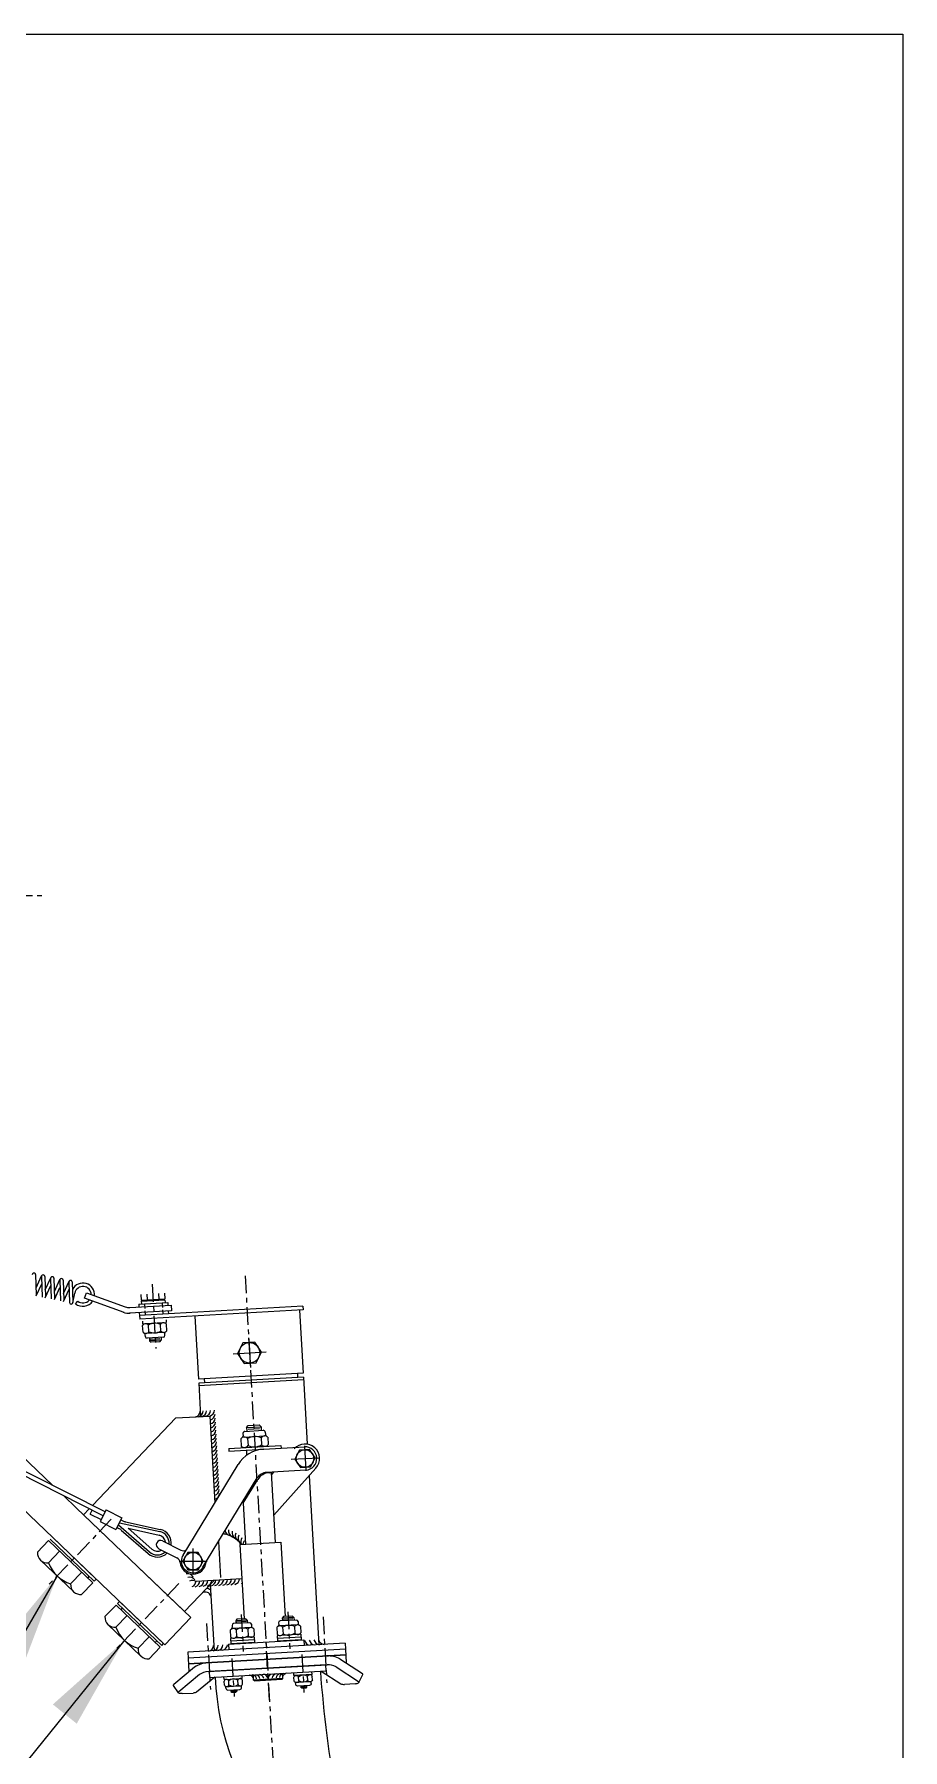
# Model space of a CAD drawing. Extents: x 0 to 267, y -90 to 34.
# Drawn here: x 248.34 to 266.96, y -67.1 to -30.31 of the extents above; entities that cross this region are included whole.
import ezdxf

# ---------------------------------------------------------------- set-up
doc = ezdxf.new("R2010")
doc.units = 0
doc.header["$LTSCALE"] = 0.3
doc.header["$MEASUREMENT"] = 0
doc.linetypes.add('CENTER', pattern=[2, 1.25, -0.25, 0.25, -0.25])
doc.linetypes.add('HIDDEN', pattern=[0.375, 0.25, -0.125])
doc.layers.get('0').update_dxf_attribs({"linetype": 'CONTINUOUS'})
for name, color, linetype in [('1', 1, 'CONTINUOUS'), ('HW', 6, 'CONTINUOUS'), ('NOTES', 2, 'CONTINUOUS')]:
    doc.layers.add(name, color=color, linetype=linetype)
doc.styles.add('ROMANS', font='ROMANS.shx')
doc.dimstyles.new('FRACTION', dxfattribs={"dimtxt": 0.125, "dimasz": 0.15, "dimexe": 0.12, "dimexo": 0.12, "dimgap": 0.05, "dimtad": 0, "dimtih": 1, "dimtoh": 1, "dimdec": 4, "dimzin": 4, "dimdsep": 46, "dimlunit": 5, "dimtxsty": 'ROMANS', "dimcen": 0.09, "dimclrd": 6, "dimclre": 6, "dimclrt": 256, "dimadec": 0, "dimazin": 0, "dimtfac": 0.72, "dimtdec": 4, "dimtofl": 0, "dimtmove": 0, "dimatfit": 3, "dimfxl": 1, "dimfrac": 2, "dimtolj": 1, "dimtzin": 4, "dimarcsym": 0})

# ---------------------------------------------------------------- blocks, each defined once
blk = doc.blocks.new('WELD')
at = {"layer": '1', "color": 41}
blk.add_arc((0.074, 0), 0.101, 141.8699, 218.1301, dxfattribs=at)
blk = doc.blocks.new('AN365-832e')
at = {"layer": 'HW'}
for p, q in [((-0.196, 0.121), (-0.196, 0.034)), ((-0.168, 0.189), (-0.168, 0.151)), ((-0.098, 0.155), (-0.147, 0.155)), ((0.127, 0.23), (-0.127, 0.23)), ((0.098, 0.155), (-0.098, 0.155)), ((-0.098, 0.121), (-0.098, 0.034)), ((-0.042, 0.284), (-0.062, 0.264)), ((-0.062, 0.23), (-0.062, 0.264)), ((0.042, 0.284), (-0.042, 0.284)), ((0.062, 0.264), (0.042, 0.284)), ((0.062, 0.23), (0.062, 0.264)), ((0.147, 0.155), (0.098, 0.155)), ((0.098, 0.121), (0.098, 0.034)), ((0.168, 0.189), (0.168, 0.151)), ((0.196, 0.121), (0.196, 0.034))]:
    blk.add_line(p, q, dxfattribs=at)
at = {"layer": 'HW', "color": 41}
for p, q in [((0.062, 0.244), (-0.062, 0.244)), ((0.042, 0.264), (-0.042, 0.264))]:
    blk.add_line(p, q, dxfattribs=at)
at = {"layer": 'HW'}
for centre, radius, start, end in [((-0.147, 0.103), 0.0524, 20.57, 159.43), ((-0.147, 0.052), 0.0524, 200.57, 339.43), ((-0.127, 0.189), 0.0408, 90, 180), ((0, -0.003), 0.159, 51.7868, 128.2132), ((0, 0.159), 0.159, 231.7868, 308.2132), ((0.147, 0.103), 0.0524, 20.57, 159.43), ((0.147, 0.052), 0.0524, 200.57, 339.43), ((0.127, 0.189), 0.0408, 0, 90)]:
    blk.add_arc(centre, radius, start, end, dxfattribs=at)

msp = doc.modelspace()

# ---------------------------------------------------------------- linework, layer by layer
at = {"color": 41}
for p, q in [((250.62624, -57.34303), (250.63325, -57.46547)), ((250.75338, -57.33574), (250.7604, -57.45818)), ((251.00767, -57.32117), (251.01468, -57.44361)), ((251.13481, -57.31388), (251.14183, -57.43632)), ((250.63325, -57.46547), (251.14183, -57.43632)), ((250.63433, -57.48421), (251.1429, -57.45506)), ((250.63433, -57.48421), (250.63776, -57.54411)), ((250.69075, -57.46217), (250.69182, -57.48092)), ((251.08433, -57.43962), (251.08541, -57.45836)), ((251.1429, -57.45506), (251.14633, -57.51497)), ((250.65885, -57.91215), (250.66229, -57.97205)), ((250.6725, -58.14703), (250.66421, -58.00248)), ((251.1062, -57.94661), (250.72578, -57.96841)), ((250.79955, -58.13975), (250.79127, -57.9952)), ((251.05365, -58.12519), (251.04537, -57.98063)), ((251.16743, -57.88301), (251.17086, -57.94291)), ((251.1807, -58.11791), (251.17242, -57.97335)), ((251.11797, -58.15204), (250.73755, -58.17384)), ((251.10828, -58.25854), (250.76052, -58.27847)), ((250.8096, -58.27566), (250.81304, -58.33556)), ((251.06263, -58.32126), (250.81304, -58.33556)), ((250.81304, -58.33556), (250.8447, -58.36379)), ((251.03537, -58.29277), (250.83556, -58.30422)), ((251.03439, -58.35292), (250.8447, -58.36379)), ((251.03439, -58.35292), (251.06263, -58.32126)), ((251.05919, -58.26135), (251.06263, -58.32126)), ((252.93777, -58.27014), (252.97409, -58.90386)), ((252.60827, -58.61104), (253.31227, -58.57069)), ((254.13211, -60.58382), (254.16306, -61.12393)), ((253.85127, -60.87436), (254.45129, -60.83998)), ((251.74413, -62.78506), (251.74413, -63.32606)), ((251.44713, -63.05906), (252.04813, -63.05906))]:
    msp.add_line(p, q, dxfattribs=at)
at = {"color": 2}
for p, q in [((248.41092, -62.8675), (248.64825, -62.61932)), ((248.64732, -63.09356), (248.88465, -62.84539)), ((249.59384, -63.52358), (248.64825, -62.61932)), ((249.62716, -63.48873), (248.68157, -62.58448)), ((249.66863, -63.44537), (248.72304, -62.54111)), ((249.18239, -63.71365), (248.47456, -63.03677)), ((249.12011, -63.54569), (249.35744, -63.29751)), ((249.35651, -63.77175), (249.59384, -63.52358)), ((249.48694, -63.42135), (249.52026, -63.3865)), ((249.62716, -63.48873), (249.66863, -63.44537)), ((249.85638, -64.24976), (250.09371, -64.00159)), ((251.0393, -64.90584), (250.09371, -64.00159)), ((250.12703, -63.96674), (250.1685, -63.92338)), ((251.07262, -64.87099), (250.12703, -63.96674)), ((251.11409, -64.82763), (250.1685, -63.92338)), ((250.09278, -64.47582), (250.33011, -64.22765)), ((250.20061, -64.10381), (250.23393, -64.06897)), ((252.65942, -64.33669), (252.66285, -64.39659)), ((252.90901, -64.32239), (252.91244, -64.38229)), ((253.65778, -64.27948), (253.66121, -64.33938)), ((253.90737, -64.26517), (253.9108, -64.32507)), ((250.62785, -65.09592), (249.92002, -64.41903)), ((250.56557, -64.92795), (250.8029, -64.67978)), ((250.80197, -65.15401), (251.0393, -64.90584)), ((250.93239, -64.80361), (250.96572, -64.76876)), ((251.07262, -64.87099), (251.11409, -64.82763))]:
    msp.add_line(p, q, dxfattribs=at)
at = {"color": 41}
for points in [[(253.09593, -58.80403), (253.21045, -58.57653), (253.07069, -58.36359), (252.8164, -58.37817), (252.70188, -58.60567), (252.84164, -58.8186)], [(254.26691, -61.03885), (254.36451, -60.84495), (254.24539, -60.66347), (254.02866, -60.67589), (253.93106, -60.86979), (254.05018, -61.05127)], [(251.85267, -63.24706), (251.96122, -63.05906), (251.85267, -62.87106), (251.63559, -62.87106), (251.52705, -63.05906), (251.63559, -63.24706)]]:
    msp.add_lwpolyline(points, close=True, dxfattribs=at)
for centre, radius in [((252.95617, -58.5911), 0.22058), ((254.14778, -60.85737), 0.188), ((251.74413, -63.05906), 0.188)]:
    msp.add_circle(centre, radius, dxfattribs=at)
for centre, radius, start, end in [((250.73066, -58.04981), 0.08158, 42.024865, 144.535135), ((250.93264, -58.2379), 0.28088, 66.338495, 120.221505), ((250.91228, -57.88249), 0.28088, 246.338495, 300.221505), ((251.11182, -58.02797), 0.08158, 42.024865, 144.535135), ((251.11426, -58.07057), 0.08158, 222.024865, 324.535135), ((250.7331, -58.09242), 0.08158, 222.024865, 324.535135)]:
    msp.add_arc(centre, radius, start, end, dxfattribs=at)
at = {"color": 2}
for centre, radius, start, end in [((248.61982, -62.88568), 0.20969, 175.024865, 277.535135), ((249.32851, -62.8545), 0.72192, 199.338495, 253.221505), ((249.32901, -63.56387), 0.20969, 175.024865, 277.535135), ((250.06528, -64.26795), 0.20969, 175.024865, 277.535135), ((250.77397, -64.23676), 0.72192, 199.338495, 253.221505), ((250.77447, -64.94614), 0.20969, 175.024865, 277.535135)]:
    msp.add_arc(centre, radius, start, end, dxfattribs=at)
at = {"layer": '1', "color": 41, "linetype": 'CENTER'}
for p, q in [((247.92621, -48.78091), (248.55183, -48.78091)), ((252.8616, -56.94103), (253.46342, -67.4423)), ((250.86871, -57.12228), (250.94775, -58.50145)), ((252.89176, -60.19384), (252.89634, -60.27371)), ((253.20325, -60.17599), (253.20783, -60.25586)), ((249.99103, -62.1617), (248.61003, -63.60582)), ((251.44389, -63.53622), (250.05548, -64.98809)), ((252.77687, -64.20145), (252.82257, -64.99891)), ((253.77523, -64.14424), (253.82094, -64.9417)), ((254.53261, -64.25151), (254.61394, -65.67068)), ((252.03671, -64.39455), (252.11804, -65.81372))]:
    msp.add_line(p, q, dxfattribs=at)
at = {"layer": '1'}
for p, q in [((248.73877, -61.4354), (243.47228, -56.39917)), ((248.36982, -56.915), (248.38401, -57.35429)), ((248.37904, -57.20029), (248.49719, -56.94045)), ((248.49398, -56.95651), (248.50818, -57.39581)), ((248.56594, -56.95418), (248.58014, -57.39348)), ((248.57516, -57.23948), (248.69331, -56.97964)), ((248.6901, -56.9957), (248.7043, -57.435)), ((248.76206, -56.99337), (248.77626, -57.43267)), ((248.77128, -57.27867), (248.88943, -57.01882)), ((248.38081, -57.37036), (248.49896, -57.11051)), ((248.57693, -57.40955), (248.69508, -57.1497)), ((248.77305, -57.44873), (248.8912, -57.18889)), ((248.88622, -57.03489), (248.90042, -57.47419)), ((248.95819, -57.03256), (248.97238, -57.47186)), ((248.96741, -57.31786), (249.08556, -57.05801)), ((248.96917, -57.48792), (249.08732, -57.22808)), ((249.08235, -57.07408), (249.09654, -57.51338)), ((249.15431, -57.07175), (249.16851, -57.51105)), ((249.16783, -57.51927), (249.20976, -57.30942)), ((249.41578, -57.42156), (249.4575, -57.30517)), ((249.4575, -57.30517), (250.29159, -57.60414)), ((249.22541, -57.53731), (249.27117, -57.48172)), ((250.26523, -57.72604), (249.41578, -57.42156)), ((251.28193, -57.69114), (250.38103, -57.74277)), ((250.39025, -57.61839), (251.27486, -57.5677)), ((250.58256, -57.54728), (251.20154, -57.5118)), ((254.10075, -57.58969), (250.5965, -57.79052)), ((254.10532, -57.66956), (250.60107, -57.87039)), ((251.27486, -57.5677), (251.28193, -57.69114)), ((254.10793, -59.02591), (251.86162, -59.15465)), ((254.11284, -59.11151), (251.86652, -59.24025)), ((254.11627, -59.17141), (251.86996, -59.30015)), ((249.81677, -62.08381), (244.36201, -59.32454)), ((249.8583, -62.00172), (244.40353, -59.24245)), ((251.37959, -59.98919), (252.10822, -59.94784)), ((252.10822, -59.94784), (252.21365, -61.80563)), ((251.37959, -59.98919), (249.58651, -61.86423)), ((252.51271, -60.64065), (253.63087, -60.57648)), ((252.51614, -60.7006), (254.13346, -60.60778)), ((251.13998, -64.85239), (246.91648, -60.81354)), ((251.53052, -62.92918), (252.71061, -60.98827)), ((251.95775, -63.18894), (253.12147, -61.27496)), ((252.8204, -61.81489), (253.13349, -61.30833)), ((254.16211, -61.10696), (253.32076, -61.15525)), ((253.37945, -61.16183), (253.42387, -61.15928)), ((249.24724, -61.92165), (248.96766, -61.65429)), ((251.6998, -64.26697), (249.24724, -61.92165)), ((249.52006, -61.93372), (249.39577, -62.06368)), ((249.39578, -62.06368), (251.56248, -64.13566)), ((249.5409, -62.04826), (249.58288, -61.96527)), ((249.5409, -62.04826), (249.77489, -62.16661)), ((249.88096, -61.95692), (249.75232, -62.21123)), ((249.88096, -61.95692), (250.22005, -62.12844)), ((250.22005, -62.12844), (250.0914, -62.38276)), ((249.75232, -62.21123), (250.0914, -62.38276)), ((250.11397, -62.33814), (250.15456, -62.35867)), ((250.14587, -62.27808), (250.81197, -62.86216)), ((250.16799, -62.23434), (251.03318, -62.42485)), ((250.19748, -62.17306), (250.23807, -62.19359)), ((250.35146, -62.35461), (250.86339, -62.80351)), ((250.35146, -62.35461), (251.0164, -62.50103)), ((251.00896, -62.79225), (251.39767, -62.98887)), ((251.0936, -62.62493), (251.48231, -62.82156)), ((252.29285, -62.6378), (252.33695, -63.40731)), ((252.75094, -62.70031), (253.6295, -62.64996)), ((251.56248, -64.13566), (252.20256, -63.46632)), ((251.80876, -63.48889), (252.7929, -63.43249)), ((251.6998, -64.26697), (251.13998, -64.85239)), ((252.50284, -64.83801), (254.12019, -64.74532)), ((255.0059, -64.81976), (251.63144, -65.01315)), ((255.01305, -64.94456), (251.63859, -65.13795)), ((255.0202, -65.06935), (251.64574, -65.26274)), ((251.64574, -65.26274), (255.0202, -65.06935)), ((252.06907, -65.42879), (254.61862, -65.28268)), ((254.5918, -65.28422), (252.09589, -65.42726)), ((252.10304, -65.55205), (252.09589, -65.42726)), ((252.10304, -65.55205), (254.59895, -65.40901)), ((253.66983, -65.57344), (253.66348, -65.46262)), ((253.90734, -65.51175), (253.90374, -65.44886)), ((254.2994, -65.48928), (254.2958, -65.42639)), ((254.59895, -65.40901), (254.5918, -65.28422)), ((251.43234, -65.88465), (251.32641, -65.7237)), ((252.4098, -65.59758), (252.4062, -65.53468)), ((252.4098, -65.59758), (252.80186, -65.57511)), ((252.80186, -65.57511), (252.79825, -65.51221)), ((253.04486, -65.60926), (253.03851, -65.49844)), ((253.06175, -65.62432), (253.04486, -65.60926)), ((253.06175, -65.62432), (253.65478, -65.59033)), ((253.65478, -65.59033), (253.66983, -65.57344)), ((254.2994, -65.48928), (253.90734, -65.51175)), ((255.22303, -65.68831), (254.9914, -65.70158)), ((255.30326, -65.66281), (255.3901, -65.49081)), ((251.51495, -65.90082), (251.74658, -65.88754))]:
    msp.add_line(p, q, dxfattribs=at)
at = {"layer": '1', "color": 4, "linetype": 'Continuous'}
for p, q in [((250.58256, -57.54728), (250.58599, -57.60718)), ((250.59306, -57.73062), (250.5965, -57.79052)), ((251.20154, -57.5118), (251.20497, -57.5717)), ((251.21205, -57.69514), (251.21548, -57.75505)), ((254.03045, -57.67387), (254.10793, -59.02591)), ((251.78413, -57.8026), (251.86162, -59.15465)), ((251.98617, -59.14324), (251.99132, -59.23309)), ((253.98289, -59.02881), (253.98804, -59.11866)), ((254.11284, -59.11151), (254.19534, -60.55104)), ((251.86652, -59.24025), (251.90773, -59.95922)), ((252.51271, -60.64065), (252.51614, -60.7006)), ((252.88853, -60.67923), (252.89479, -60.7884)), ((253.63087, -60.57648), (253.6343, -60.63643)), ((254.37917, -61.06367), (253.47642, -62.07619)), ((253.42387, -61.15928), (253.5097, -62.65683)), ((253.47476, -61.14641), (253.42625, -61.20081)), ((254.23404, -61.22645), (254.44183, -64.85209)), ((252.8204, -61.81489), (252.87074, -62.69345)), ((252.75094, -62.70031), (252.8424, -64.29616)), ((253.6295, -62.64996), (253.72096, -64.24581)), ((252.11402, -63.5589), (252.19551, -64.98083)), ((254.12019, -64.74532), (254.12734, -64.87011)), ((251.63144, -65.01315), (251.63859, -65.13795)), ((252.50284, -64.83801), (252.51, -64.9628)), ((255.0059, -64.81976), (255.01305, -64.94456)), ((255.01305, -64.94456), (255.03004, -65.241)), ((251.77804, -65.33165), (251.33531, -65.70307)), ((251.63859, -65.13795), (251.65558, -65.43438)), ((254.49005, -65.41525), (254.91676, -65.69071)), ((254.81122, -65.32264), (255.29348, -65.64104)), ((254.89665, -65.15293), (255.37891, -65.47133)), ((251.88229, -65.49049), (251.43956, -65.86191)), ((252.21194, -65.54581), (251.8195, -65.86821))]:
    msp.add_line(p, q, dxfattribs=at)
at = {"layer": '1', "color": 4, "linetype": 'HIDDEN'}
for p, q in [((250.70236, -57.54041), (250.70803, -57.63929)), ((250.71118, -57.69441), (250.7163, -57.78365)), ((251.08174, -57.51867), (251.08739, -57.6174)), ((251.09056, -57.67265), (251.09568, -57.76191))]:
    msp.add_line(p, q, dxfattribs=at)
at = {"layer": '1', "color": 4, "linetype": 'CENTER'}
for p, q in [((254.10075, -57.58969), (254.10532, -57.66956)), ((250.5965, -57.79052), (250.60107, -57.87039))]:
    msp.add_line(p, q, dxfattribs=at)
at = {"layer": '1', "color": 41}
for p, q in [((250.66229, -57.97205), (251.17086, -57.94291)), ((250.72354, -58.2455), (250.72076, -58.19694)), ((251.14124, -58.22156), (251.13846, -58.173)), ((252.81596, -60.31837), (252.81914, -60.37382)), ((252.85359, -60.27616), (253.25058, -60.25341)), ((252.89176, -60.19384), (252.92941, -60.15162)), ((252.89176, -60.19384), (253.20325, -60.17599)), ((252.9241, -60.23206), (253.17154, -60.21788)), ((252.92941, -60.15162), (253.16103, -60.13835)), ((253.16103, -60.13835), (253.20325, -60.17599)), ((253.29279, -60.29105), (253.29596, -60.34649)), ((252.77091, -60.4367), (252.77972, -60.59045)), ((252.84253, -60.39774), (253.2768, -60.37285)), ((252.85532, -60.62097), (253.28959, -60.59608)), ((252.91595, -60.42839), (252.92476, -60.58213)), ((253.20602, -60.41177), (253.21483, -60.56551)), ((253.35106, -60.40345), (253.35987, -60.5572)), ((252.96152, -64.37948), (252.61377, -64.39941)), ((252.68765, -64.30502), (252.65942, -64.33669)), ((252.90901, -64.32239), (252.65942, -64.33669)), ((252.88963, -64.35355), (252.68284, -64.3654)), ((252.87734, -64.29415), (252.68765, -64.30502)), ((252.90901, -64.32239), (252.87734, -64.29415)), ((253.57916, -64.37917), (253.58194, -64.42774)), ((253.95989, -64.32226), (253.61213, -64.34219)), ((253.68601, -64.24781), (253.65778, -64.27948)), ((253.90737, -64.26517), (253.65778, -64.27948)), ((253.88799, -64.29633), (253.6812, -64.30818)), ((253.8757, -64.23694), (253.68601, -64.24781)), ((253.90737, -64.26517), (253.8757, -64.23694)), ((253.99686, -64.35523), (253.99965, -64.4038)), ((252.54134, -64.54004), (252.54962, -64.6846)), ((253.05957, -64.68591), (252.55137, -64.71503)), ((252.55137, -64.71503), (252.55823, -64.83483)), ((253.06301, -64.74581), (252.5548, -64.77493)), ((252.5808, -64.43638), (252.58358, -64.48495)), ((252.98332, -64.48418), (252.6029, -64.50598)), ((252.66839, -64.53276), (252.67667, -64.67732)), ((252.92249, -64.5182), (252.93078, -64.66275)), ((252.9985, -64.41245), (253.00128, -64.46101)), ((253.04955, -64.51091), (253.05783, -64.65547)), ((253.05957, -64.68591), (253.06644, -64.80571)), ((253.5397, -64.48282), (253.54799, -64.62738)), ((254.05794, -64.62869), (253.54973, -64.65781)), ((253.54973, -64.65781), (253.5566, -64.77762)), ((254.06137, -64.68859), (253.55316, -64.71772)), ((253.98169, -64.42696), (253.60126, -64.44876)), ((253.66675, -64.47554), (253.67504, -64.6201)), ((253.92086, -64.46098), (253.92914, -64.60554)), ((254.04791, -64.4537), (254.05619, -64.59826)), ((254.05794, -64.62869), (254.0648, -64.74849)), ((253.06644, -64.80571), (252.55823, -64.83483)), ((254.0648, -64.74849), (253.5566, -64.77762)), ((253.66983, -65.57344), (253.04486, -65.60926))]:
    msp.add_line(p, q, dxfattribs=at)
at = {"layer": '1', "linetype": 'Continuous'}
for p, q in [((250.20654, -62.39378), (250.78098, -62.8975)), ((250.29715, -62.21466), (251.04328, -62.37895))]:
    msp.add_line(p, q, dxfattribs=at)
at = {"layer": '1', "color": 6, "linetype": 'CENTER'}
for p, q in [((253.38311, -66.04086), (253.31209, -64.80164)), ((254.07822, -65.06165), (254.12481, -65.87464)), ((252.58068, -65.14747), (252.62727, -65.96046))]:
    msp.add_line(p, q, dxfattribs=at)
at = {"layer": '1'}
for centre, radius, start, end in [((248.33384, -56.91616), 0.036, 1.850949, 181.850949), ((248.52996, -56.95535), 0.036, 1.850949, 181.850949), ((248.72608, -56.99454), 0.036, 1.850949, 181.850949), ((248.92221, -57.03373), 0.036, 1.850949, 181.850949), ((249.11833, -57.07291), 0.036, 1.850949, 181.850949), ((249.38429, -57.34429), 0.25, 354.528492, 154.007762), ((249.38429, -57.34429), 0.178, 0.503622, 168.7), ((249.13253, -57.51221), 0.036, 181.850949, 1.850949), ((249.38429, -57.34429), 0.25, 230.540886, 325.894331), ((249.38429, -57.34429), 0.178, 230.540886, 319.857304), ((250.37595, -57.3688), 0.374, 250.28, 273.28), ((250.37595, -57.3688), 0.25, 250.28, 273.28), ((251.76329, -59.83275), 0.13749, 284.541643, 356.135861), ((251.8256, -59.82918), 0.13749, 284.541643, 356.135861), ((251.89859, -59.825), 0.13749, 284.541643, 356.135861), ((251.98345, -59.82014), 0.13749, 284.541643, 356.135861), ((252.06831, -59.81527), 0.13749, 284.541643, 356.135861), ((252.07911, -59.89979), 0.13749, 284.541643, 356.135861), ((252.08397, -59.98465), 0.13749, 284.541643, 356.135861), ((252.08883, -60.06951), 0.13749, 284.541643, 356.135861), ((252.0937, -60.15438), 0.13749, 284.541643, 356.135861), ((252.09856, -60.23924), 0.13749, 284.541643, 356.135861), ((252.10342, -60.3241), 0.13749, 284.541643, 356.135861), ((252.10829, -60.40896), 0.13749, 284.541643, 356.135861), ((252.11315, -60.49382), 0.13749, 284.541643, 356.135861), ((252.11801, -60.57868), 0.13749, 284.541643, 356.135861), ((252.12288, -60.66354), 0.13749, 284.541643, 356.135861), ((253.30019, -61.34674), 0.69, 93.284733, 148.7), ((254.14778, -60.85737), 0.31, 318.28, 138.28), ((254.14778, -60.85737), 0.25, 273.284733, 93.284733), ((252.12774, -60.7484), 0.13749, 284.541643, 356.135861), ((252.1326, -60.83326), 0.13749, 284.541643, 356.135861), ((252.13747, -60.91812), 0.13749, 284.541643, 356.135861), ((252.14233, -61.00298), 0.13749, 284.541643, 356.135861), ((252.14719, -61.08784), 0.13749, 284.541643, 356.135861), ((252.15206, -61.1727), 0.13749, 284.541643, 356.135861), ((252.15692, -61.25757), 0.13749, 284.541643, 356.135861), ((252.16178, -61.34243), 0.13749, 284.541643, 356.135861), ((252.16665, -61.42729), 0.13749, 284.541643, 356.135861), ((253.33508, -61.40484), 0.25, 93.284733, 148.7), ((253.39719, -61.47132), 0.31, 93.28, 148.28), ((252.17151, -61.51215), 0.13749, 284.541643, 356.135861), ((252.17637, -61.59701), 0.13749, 284.541643, 356.135861), ((250.04172, -62.58175), 0.25, 48.753249, 63.167639), ((250.35091, -61.97051), 0.25, 243.167639, 257.582029), ((250.97877, -62.67193), 0.175, 5.56777, 77.582029), ((250.97877, -62.67193), 0.253, 354.922271, 77.582029), ((252.28649, -63.08589), 0.625, 38.267901, 80.032173), ((252.48103, -62.34846), 0.13749, 234.331059, 255.439409), ((252.56423, -62.37554), 0.13749, 194.623684, 248.860462), ((252.64379, -62.41198), 0.13749, 170.687297, 242.281515), ((252.71865, -62.45729), 0.13749, 164.10835, 235.702567), ((252.78782, -62.51088), 0.13749, 157.529402, 229.12362), ((252.8504, -62.57205), 0.13749, 150.950455, 222.544672), ((250.97877, -62.67193), 0.253, 228.753249, 311.422774), ((250.97877, -62.67193), 0.175, 228.753249, 300.783039), ((251.05128, -62.70859), 0.09375, 63.167639, 243.167639), ((251.53873, -62.71002), 0.125, 243.167639, 297.434421), ((252.90556, -62.63998), 0.13749, 144.371508, 205.227914), ((252.95258, -62.71378), 0.13749, 137.79256, 172.811324), ((251.34125, -63.10041), 0.125, 5.859682, 63.167639), ((251.74413, -63.05906), 0.28, 185.859682, 355.465501), ((251.74413, -63.05906), 0.25, 148.7, 328.7), ((251.62604, -63.46695), 0.13749, 29.804801, 101.399019), ((251.67405, -63.54011), 0.13749, 36.383749, 107.977966), ((251.736, -63.61023), 0.13749, 57.609085, 119.759993), ((251.67158, -63.47962), 0.13749, 293.5787, 356.135861), ((251.75644, -63.47476), 0.13749, 284.541643, 356.135861), ((251.84131, -63.4699), 0.13749, 284.541643, 356.135861), ((251.92617, -63.46503), 0.13749, 284.541643, 356.135861), ((252.00534, -63.8526), 0.21148, 56.943973, 82.324447), ((252.01103, -63.46017), 0.13749, 284.541643, 356.135861), ((252.00534, -63.8526), 0.29148, 67.819016, 71.552031), ((252.09589, -63.45531), 0.13749, 284.541643, 356.135861), ((252.18075, -63.45044), 0.13749, 284.541643, 356.135861), ((252.26561, -63.44558), 0.13749, 284.541643, 356.135861), ((252.35047, -63.44072), 0.13749, 284.541643, 356.135861), ((252.43533, -63.43585), 0.13749, 284.541643, 356.135861), ((252.52019, -63.43099), 0.13749, 284.541643, 356.135861), ((252.60505, -63.42613), 0.13749, 284.541643, 356.135861), ((252.67536, -63.47092), 0.13749, 325.759103, 333.684279), ((252.00534, -63.8526), 0.13148, 20.908297, 117.441954), ((254.47142, -64.71426), 0.13749, 193.004139, 264.598357), ((254.57125, -64.70853), 0.13749, 193.004139, 264.598357), ((252.05053, -64.853), 0.13749, 281.961643, 353.555861), ((252.15037, -64.84727), 0.13749, 281.961643, 353.555861), ((252.2502, -64.84155), 0.13749, 281.961643, 353.555861), ((252.35004, -64.83583), 0.13749, 281.961643, 353.555861), ((254.27175, -64.7257), 0.13749, 193.004139, 264.598357), ((254.37158, -64.71998), 0.13749, 193.004139, 264.598357), ((254.64036, -65.66206), 0.57, 63.28, 93.28), ((252.09081, -65.80817), 0.57, 93.28, 123.28), ((252.09081, -65.80817), 0.38, 93.28, 123.28), ((279.52398, -63.61264), 25.11278, 184.11812, 190.445641), ((254.64036, -65.66206), 0.38, 63.28, 93.28), ((257.73189, -65.34861), 5.51346, 182.043837, 221.216235)]:
    msp.add_arc(centre, radius, start, end, dxfattribs=at)
at = {"layer": '1', "color": 41}
for centre, radius, start, end in [((250.68579, -58.19898), 0.03503, 3.185008, 65.975263), ((250.75852, -58.2435), 0.03503, 183.28, 273.28), ((251.10627, -58.22357), 0.03503, 273.28, 3.28), ((251.17343, -58.17104), 0.03503, 120.584737, 183.374992), ((252.85588, -60.31609), 0.03999, 93.28, 183.28), ((253.25286, -60.29333), 0.03999, 3.28, 93.28), ((252.84677, -60.49074), 0.09313, 42.024865, 144.535135), ((252.84891, -60.5281), 0.09313, 222.024865, 324.535135), ((252.77921, -60.37605), 0.03999, 300.584737, 3.374992), ((252.67112, -60.60553), 0.13749, 352.391579, 353.555861), ((253.07734, -60.70545), 0.32064, 66.338495, 120.221505), ((253.05344, -60.28845), 0.32064, 246.338495, 300.221505), ((253.28187, -60.4658), 0.09313, 42.024865, 144.535135), ((253.28401, -60.50316), 0.09313, 222.024865, 324.535135), ((253.33588, -60.34415), 0.03999, 183.185008, 245.975263), ((252.96353, -64.41445), 0.03503, 3.28, 93.28), ((253.61413, -64.37716), 0.03503, 93.28, 183.28), ((253.96189, -64.35723), 0.03503, 3.28, 93.28), ((252.60779, -64.58737), 0.08158, 42.024865, 144.535135), ((252.61023, -64.62998), 0.08158, 222.024865, 324.535135), ((252.54861, -64.48691), 0.03503, 300.584737, 3.374992), ((252.61577, -64.43438), 0.03503, 93.28, 183.28), ((252.80977, -64.77546), 0.28088, 66.338495, 120.221505), ((252.7894, -64.42005), 0.28088, 246.338495, 300.221505), ((252.98894, -64.56553), 0.08158, 42.024865, 144.535135), ((252.99138, -64.60814), 0.08158, 222.024865, 324.535135), ((253.03625, -64.45896), 0.03503, 183.185008, 245.975263), ((253.60615, -64.53016), 0.08158, 42.024865, 144.535135), ((253.60859, -64.57276), 0.08158, 222.024865, 324.535135), ((253.54697, -64.4297), 0.03503, 300.584737, 3.374992), ((253.80813, -64.71824), 0.28088, 66.338495, 120.221505), ((253.78776, -64.36284), 0.28088, 246.338495, 300.221505), ((253.9873, -64.50831), 0.08158, 42.024865, 144.535135), ((253.98974, -64.55092), 0.08158, 222.024865, 324.535135), ((254.03461, -64.40175), 0.03503, 183.185008, 245.975263)]:
    msp.add_arc(centre, radius, start, end, dxfattribs=at)
at = {"layer": '1', "linetype": 'Continuous'}
for start, end in [(351.381622, 77.582029), (228.753249, 314.961709)]:
    msp.add_arc((250.97877, -62.67193), 0.3, start, end, dxfattribs=at)
at = {"layer": '1'}
for centre, major_axis, start_param, end_param in [((255.30738, -65.48996), (0.08402, 0.00482), -0.19681103, 0.53318676), ((254.99022, -65.67306), (-0.08402, -0.00482), 0.48799027, 1.56538713), ((255.2219, -65.65978), (0.08402, 0.00482), -1.576706, 0.53318676)]:
    msp.add_ellipse(centre, major_axis=major_axis, ratio=0.33914703, start_param=start_param, end_param=end_param, dxfattribs=at)
at = {"layer": '1', "extrusion": (0, 0, -1)}
for centre, major_axis, start_param, end_param in [((251.40849, -65.7134), (-0.08402, -0.00482), -0.19681103, 0.53318676), ((251.51282, -65.87235), (-0.08402, -0.00482), -1.576706, 0.53318676), ((251.7445, -65.85907), (0.08402, 0.00482), 0.48799027, 1.56538713)]:
    msp.add_ellipse(centre, major_axis=major_axis, ratio=0.33914703, start_param=start_param, end_param=end_param, dxfattribs=at)
at = {"layer": 'NOTES'}
for p, q in [((206.96459, -30.31426), (266.96459, -30.31426)), ((266.96459, -30.31426), (266.96459, -90.31426))]:
    msp.add_line(p, q, dxfattribs=at)

# ---------------------------------------------------------------- block references
at = {"layer": '1'}
for name, p, rotation in [('WELD', (253.12922, -65.54116), 228.2799999999996), ('WELD', (253.21012, -65.53652), 228.2799999999996), ('WELD', (253.29873, -65.53145), 228.2799999999996), ('AN365-832e', (252.60583, -65.58634), 183.2799999999991), ('WELD', (252.99394, -65.54891), 228.2799999999996), ('WELD', (253.05748, -65.54527), 228.2799999999996)]:
    msp.add_blockref(name, p, dxfattribs=dict(at, rotation=rotation))
at = {"layer": '1', "xscale": -1}
for name, p, rotation in [('WELD', (253.40874, -65.52514), 138.28), ('WELD', (253.49735, -65.52006), 138.28), ('WELD', (253.57825, -65.51543), 138.28), ('WELD', (253.64999, -65.51131), 138.28), ('WELD', (253.71352, -65.50767), 138.28), ('AN365-832e', (254.10337, -65.50052), 183.2800000000003)]:
    msp.add_blockref(name, p, dxfattribs=dict(at, rotation=rotation))

# ---------------------------------------------------------------- leaders
at = {"layer": 'NOTES', "annotation_type": 0, "has_hookline": 1, "hookline_direction": 1, "text_width": 9}
msp.add_leader([(248.82956, -63.37625), (242.32515, -74.59157), (240.17515, -74.59157)], dimstyle='FRACTION', override={"dimasz": 2, "dimgap": 0.05, "dimtad": 0}, dxfattribs=at)
at = {"layer": 'NOTES'}
msp.add_leader([(250.25181, -64.78279), (242.32515, -74.59157), (240.70731, -74.59157)], dimstyle='FRACTION', override={"dimasz": 2, "dimgap": 0.05, "dimtad": 0}, dxfattribs=at)

doc.saveas('drawing.dxf')
